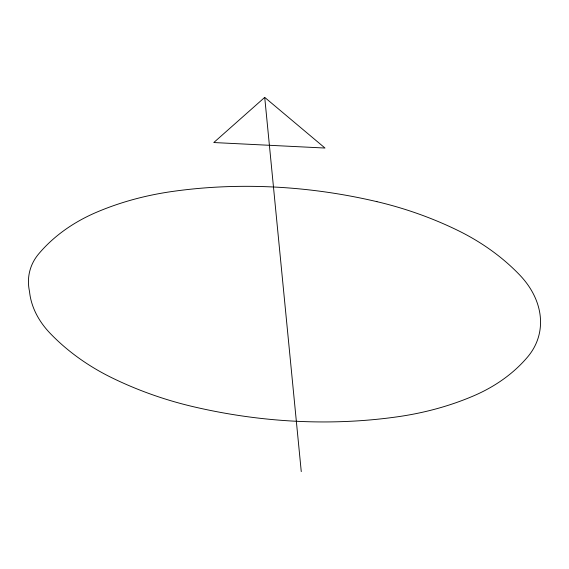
<?xml version="1.0" encoding="UTF-8"?>
<svg xmlns="http://www.w3.org/2000/svg" width="569" height="569" viewBox="0 0 569 569"><rect width="100%" height="100%" fill="white"/><g stroke="black" fill="none" stroke-linecap="round" stroke-linejoin="round"><path stroke-width="0.85" d="M264.72 97.391L213.788 142.542L324.999 148.04L264.72 97.391L301.264 471.609M376.948 201.668A448.877 342.346 15.4 0 0 171.866 191.54A297.125 226.604 15.4 0 0 96.239 212.386A201.447 153.637 15.4 0 0 38.749 253.831A72.235 55.093 15.4 0 0 29.524 291.52A89.966 68.614 15.4 0 0 50.086 333.256A189.712 144.69 15.4 0 0 112.413 378.036A297.125 226.604 15.4 0 0 192.863 406.593A448.877 342.346 15.4 0 0 397.951 416.728A297.125 226.604 15.4 0 0 473.579 395.875A189.712 144.69 15.4 0 0 527.719 356.848A89.966 68.614 15.4 0 0 519.725 275.012A189.712 144.69 15.4 0 0 457.405 230.225A297.125 226.604 15.4 0 0 376.948 201.668"/></g></svg>
